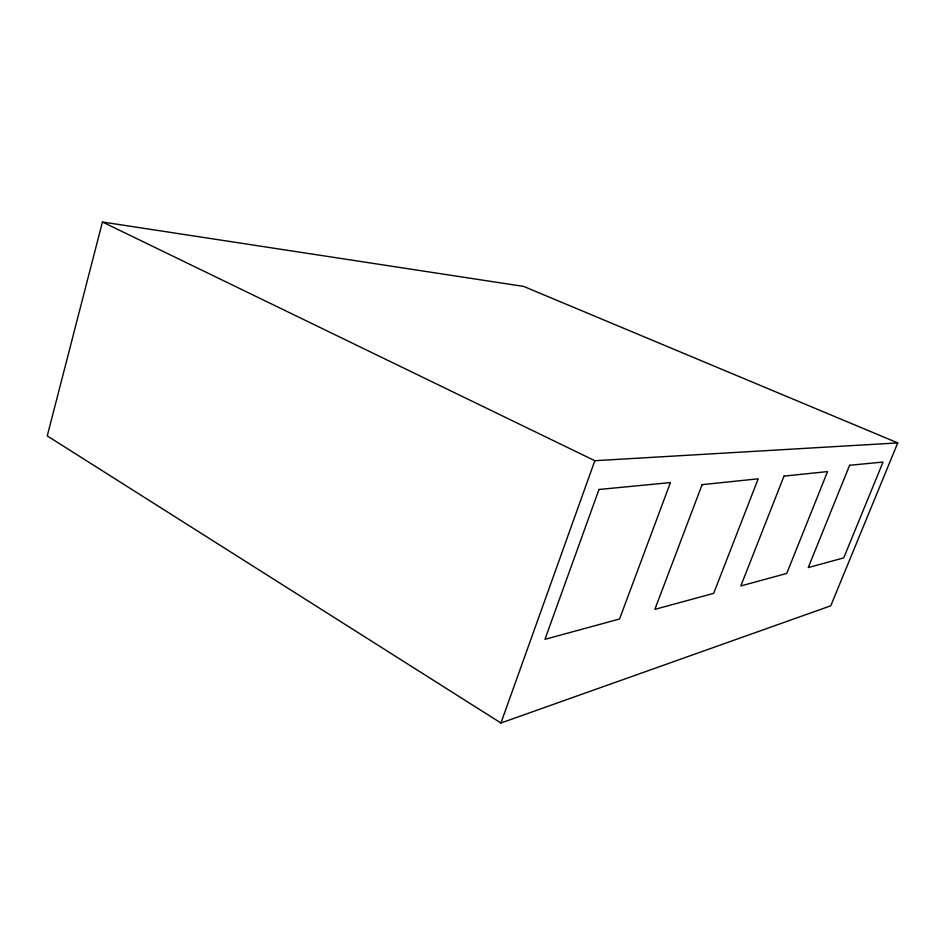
<?xml version="1.0" encoding="UTF-8"?>
<svg xmlns="http://www.w3.org/2000/svg" width="945" height="945" viewBox="0 0 945 945"><rect width="100%" height="100%" fill="white"/><g stroke="black" fill="none" stroke-linecap="round" stroke-linejoin="round"><path stroke-width="1.42" d="M102.45 221.992L47.25 435.905L500.933 723.008L830.761 605.816L897.75 442.91L523.66 286.418L102.45 221.992L594.83 460.711L897.75 442.91M500.933 723.008L594.83 460.711M598.988 489.475L544.958 639.328L619.542 618.999L670.43 482.576L598.988 489.475M702.111 484.655L654.85 609.371L713.676 593.342L758.197 478.808L702.111 484.655M783.996 476.126L740.821 585.947L786.748 573.426L827.56 471.579L783.996 476.126M849.602 465.283L808.258 567.567L843.731 557.904L883.032 462.058L849.602 465.283"/></g></svg>
